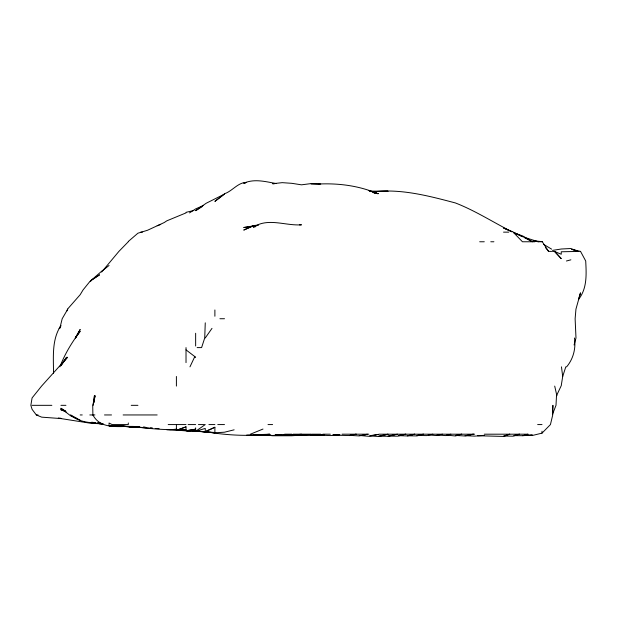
<?xml version="1.0" encoding="UTF-8"?>
<svg xmlns="http://www.w3.org/2000/svg" width="617" height="617" viewBox="0 0 617 617"><rect width="100%" height="100%" fill="white"/><g stroke="black" fill="none" stroke-linecap="round" stroke-linejoin="round"><path stroke-width="0.93" d="M53.502 373.578C53.563 357.474 51.504 339.659 60.936 325.583L60.111 327.666M552.493 411.454L552.925 405.33L552.732 414.948L550.433 424.573L542.011 433.142L532.394 435.471L522.769 435.517L532.394 435.024L522.769 435.687L527.975 434.191L484.283 434.191M93.838 402.708L94.432 395.705L93.221 405.33M561.254 385.502L562.704 376.463L565.797 366.845L566.622 366.845C573.378 358.839 576.023 348.289 574.466 337.977M93.738 402.708L95.126 395.705L92.727 405.33L92.889 414.948C102.121 432.147 124.194 424.457 139.835 426.972L109.047 425.838L139.658 427.134L115.171 426.069M67.106 310.86L67.531 309.117L80.179 294.695L83.102 289.874L89.804 281.583L102.314 270.632M574.08 344.972L575.985 337.977L575.129 318.734L575.954 309.117L580.497 292.851L578.484 299.492C587.268 288.501 586.389 274.226 585.71 261.006L580.535 251.389M552.593 414.076L556.002 405.33L556.503 395.705L561.054 386.088M59.911 366.845C64.739 354.035 71.981 342.219 80.179 331.298L75.266 337.977L80.179 329.463L75.559 337.977M189.967 366.845L194.502 357.22L195.643 357.22L186.018 349.87M67.777 309.117L62.186 318.734L59.834 328.36L59.085 328.36M101.62 272.066L118.911 251.389L128.29 241.764M60.936 365.727L66.628 357.22L60.936 365.303L67.538 357.22L41.578 386.088L32.076 397.95L30.85 405.33L32.076 409.326L36.318 414.948L41.694 417.154L60.936 418.573L89.804 423.131L102.314 423.925M205.26 337.977L211.993 328.36M128.29 241.478L137.915 233.203L147.532 230.257L164.269 222.521L166.775 220.847L186.018 212.904M102.499 270.632L109.047 265.48M224.503 193.838L214.886 201.381L224.503 194.085L206.132 203.278L195.643 210.682L202.052 206.695M182.516 430.358L189.866 430.805L186.018 430.604L186.018 426.856L176.4 430.304L186.018 429.625L176.4 430.126L186.018 430.882L195.643 429.162L186.018 430.728L195.643 431.298L205.26 424.573L198.419 424.573M189.496 212.904L195.643 208.893L203.51 205.461M224.75 193.661C232.486 190.946 238.069 182.331 246.63 182.37M193.013 430.974L205.26 431.823L214.886 427.249L214.886 432.787L224.503 432.201L234.128 429.825M214.886 427.249L205.26 431.53L205.26 428.422L195.643 431.298M262.989 429.054L250.379 434.191M166.775 429.802L176.4 430.388L186.018 426.856M157.158 225.745L160.721 224.457M504.421 435.756L509.765 434.191L503.526 436.435L477.55 435.733M527.975 434.191L522.769 435.71L514.108 435.61M450.865 434.191L445.798 435.587L437.052 435.016M566.421 261.006L570.879 259.826M255.993 226.555L253.371 227.195C268.071 217.369 285.416 225.999 301.474 224.812L299.553 224.881M388.07 434.191L378.445 436.188L388.07 436.265L397.371 434.191L388.07 434.191L378.445 436.474L369.699 435.895M186.018 212.333L193.892 210.497M432.802 434.191L426.555 435.61L416.93 435.425L423.509 434.191L416.93 435.918L407.313 435.795L414.778 434.191L407.313 435.949L398.651 435.648M514.054 435.401L519.514 434.191L513.151 436.196L503.526 436.018M367.354 434.191L359.202 435.918L349.584 435.355M442.528 434.191L436.173 435.533L428.306 434.923M397.371 434.191L388.07 436.111L397.687 436.173L405.816 434.191L398.59 435.455M318.457 184.036C338.478 183.072 359.04 185.702 377.619 193.661L368.827 190.553L377.874 193.661L373.347 192.597M350.417 435.209L356.279 434.191L349.584 435.563L333.226 435.147M552.508 250.379L561.254 249.013L570.879 248.512L578.006 251.389L571.766 249.353L580.497 251.389L561.254 251.775L561.254 254.243L554.328 251.389L561.254 258.631L554.76 251.389L552.462 251.389M370.578 435.579L378.445 434.407L368.827 436.312L359.202 435.432M374.951 191.625C402.292 188.833 429.231 196.044 455.415 202.954C475.098 210.605 492.991 222.128 511.771 231.707M375.822 191.532L388.07 191.239L369.791 191.116M248.119 226.994L243.746 227.496L253.371 225.907L243.746 230.079L253.371 225.521L258.616 225.151M301.474 434.198L291.856 435.216L283.195 435.193L322.645 434.677M245.497 183.072L243.746 183.241C254.104 178.521 265.364 181.583 276.015 183.519M339.959 434.653L330.342 435.579L311.099 434.746M275.498 435.124L282.231 434.923L272.614 435.463L262.989 434.838L253.371 434.8L270.686 435.17L246.63 435.108L269.76 434.191C248.265 436.373 226.516 435.417 205.26 431.599M311.099 434.399L291.856 435.749L272.614 435.764L262.989 434.723M324.218 434.916L311.099 434.808M283.195 435.132L291.856 434.592L275.498 435.278M169.66 429.656L176.4 429.301C156.263 430.705 136.234 425.707 116.042 426.031L139.658 427.026M333.226 434.885L339.003 434.692M477.55 435.54L484.283 435.417L474.658 436.134L465.041 435.664L473.478 434.191L465.041 435.995L455.415 435.417L461.755 434.191L455.415 435.972L446.669 435.139M311.099 184.036L320.717 184.036M140.707 232.146L142.411 232.146M503.526 232.146L508.755 232.146M479.687 241.764L484.283 241.764M490.77 241.764L493.909 241.764M534.808 241.764L522.46 241.764L513.814 232.833M533.235 240.807L538.286 241.764L542.011 241.764M545.598 247.749L548.582 251.389L551.637 251.389M219.922 318.734L224.503 318.734M197.116 347.602L201.597 347.602L204.721 337.977L205.26 322.83M32.076 405.33L51.851 405.33M60.936 405.33L65.942 405.33M131.228 405.33L137.93 405.33M36.318 414.948L38.038 414.948M80.179 414.948L82.246 414.948M89.804 414.948L92.72 414.948M92.889 414.948L94.902 414.948M104.481 414.948L111.523 414.948M123.13 414.948L157.158 414.948M168.186 424.573L176.4 424.573M177.017 424.573L186.018 424.573M188.116 424.573L195.643 424.573M208.893 424.573L214.886 424.573M217.755 424.573L224.503 424.573M268.017 424.573L272.614 424.573M537.654 424.573L542.011 424.573M284.63 434.191L291.856 434.191M293.152 434.191L311.099 434.191M311.762 434.191L320.717 434.191M322.868 434.191L330.342 434.191M342.042 434.191L368.827 434.191M378.861 434.191L387.499 434.191M397.687 434.191L474.658 434.191M159.078 428.622L155.229 428.499M311.099 434.885L324.565 434.738L311.099 435.178L301.474 434.784M333.226 434.677L336.111 434.738M137.915 426.995L116.921 426.054M145.782 427.635L109.047 425.661L113.42 425.946M186.018 430.604L189.866 430.743L183.133 430.342M363.051 435.286L364.979 435.355M214.886 432.648L183.396 430.35M150.417 427.897L152.345 427.982M277.419 435.031L275.498 434.939L277.419 435.047M192.751 430.959L202.376 431.453M274.31 183.812L272.614 183.719L282.231 182.655L291.856 183.326L301.474 184.83L311.099 183.588L319.367 184.036M152.345 428.345L129.161 426.656L137.915 427.296M208.145 432.116L205.26 431.962L214.886 432.826L195.643 430.944M210.073 432.216L214.886 432.471M99.43 423.493L102.314 423.655M129.254 426.663L139.658 427.033M184.097 430.358L190.391 430.789M143.684 427.249L145.612 427.365M128.29 426.602L119.629 426.062L137.915 427.111L128.29 426.548M193.715 430.998L205.26 431.823M192.751 430.998L195.643 431.167M95.049 422.545L91.555 422.313L95.049 422.63M275.236 434.661L276.987 434.815M101.173 423.301L97.679 422.9L102.931 423.856M102.923 423.624C91.655 422.784 79.57 422.892 70.562 414.948L77.781 418.858M533.265 240.738L542.011 241.633M58.314 418.017L60.936 418.295M374.951 193.098L378.445 193.661L373.2 192.504M538.286 241.764L523.64 237.09M514.023 232.756L522.769 236.002L532.394 241.764L524.373 237.63M514.023 232.825L522.769 236.758L513.946 232.524M80.179 420.154L70.562 415.796L60.936 408.253L64.947 410.907M511.771 231.768L503.526 228.028L513.545 232.146M65.317 410.876L60.936 408.855L66.551 412.218M543.616 244.355L551.637 249.16M542.289 241.764L548.582 251.389M554.706 386.088L556.866 395.705M561.47 366.845L562.704 376.463M542.011 431.244L542.011 433.142M214.886 309.965L214.886 316.243M195.643 333.265L195.643 346.014M195.643 427.866L195.643 429.972M186.018 347.602L186.018 362.626M176.4 376.463L176.4 386.088M176.4 425.121L176.4 430.388M128.29 422.953L128.29 424.573L112.086 424.573L109.047 423.023L109.047 424.573M91.277 280.249L90.298 281.637L91.308 280.249L99.43 274.897L91.308 280.249M301.474 435.093L296.669 435.085L301.474 435.124M336.111 434.784L333.226 434.754L336.111 434.8M102.314 423.802L99.43 423.725L102.314 423.817M94.617 422.653L89.804 422.491L94.617 422.691M180.249 430.142L176.4 429.895L180.249 430.157M145.782 427.45L143.159 427.272L145.782 427.442M113.42 425.769L109.919 425.422L113.42 425.776M65.317 411.354L60.936 409.734L65.317 411.354"/></g></svg>
